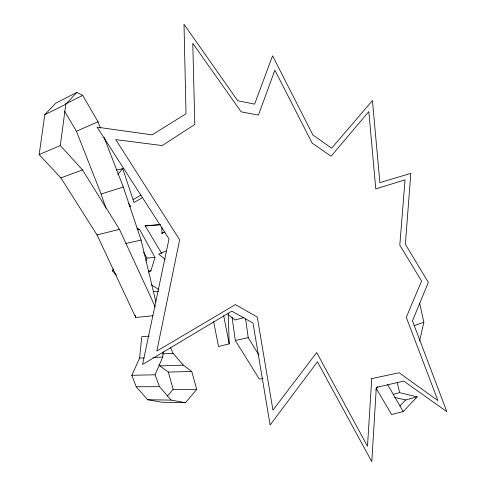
<?xml version="1.0" encoding="UTF-8"?>
<svg xmlns="http://www.w3.org/2000/svg" width="486" height="486" viewBox="0 0 486 486"><rect width="100%" height="100%" fill="white"/><g stroke="black" fill="none" stroke-linecap="round" stroke-linejoin="round"><path stroke-width="0.73" d="M170.319 347.192L173.077 353.34L183.283 365.114L191.763 371.492L196.739 389.45L185.397 402.7L171.151 400.106L159.53 386.686L155.04 374.797L162.767 357.022L163.241 351.858M185.397 402.7L161.808 402.244L147.665 399.729L136.214 386.765L131.828 375.289L139.604 358.103L141.766 336.719L149.202 336.13M155.247 306.885L119.459 229.343L82.499 169.93L60.319 145.545L65.81 104.223L76.843 92.407L82.699 95.402L97.996 121.749L100.444 128.061M153.029 315.73L135.728 317.473L97.048 234.92L60.884 177.9L39.166 154.603L44.785 114.708L55.72 103.172L76.843 92.407M419.582 341.093L423.865 322.23L419.637 303.021M148.169 272.002L150.933 270.878L154.985 257.428L139.658 229.501L137.046 228.031M146.067 260.885L146.93 258.084L143.656 252.161M375.824 390.124L377.464 386.777M116.494 275.137L112.302 270.781L113.469 268.88M167.245 396.114L173.174 389.438L196.739 389.45M117.746 174.34L122.782 168.703L134.002 202.534L142.434 197.571M376.371 388.618L391.595 414.552L403.21 411.563L417.182 396.862L399.626 392.639L393.125 394.462M399.96 405.901L405.713 399.96L417.182 396.862M161.881 227.399L161.911 233.462L162.968 232.393M133.213 199.588L140.995 195.038M65.464 104.01L82.699 95.402M44.785 114.708L65.81 104.223M161.911 233.462L165.252 231.968M64.553 111.179L76.442 131.263L97.996 121.749M39.166 154.603L60.319 145.545M166.054 251.043L158.673 254.117L164.863 259.147M60.884 177.9L82.499 169.93M414.145 325.65L423.865 322.23M76.442 131.263L101.1 194.029L123.31 187.001L141.11 240.09L155.878 301.879M244.063 317.528L234.908 320.037L228.432 314.867M228.165 313.263L229.21 343.869L218.524 346.554L213.627 321.604M97.048 234.92L119.459 229.343M125.728 243.522L141.11 240.09M232.095 317.255L235.291 340.492L248.218 337.661L258.898 355.011M116.361 169.991L122.782 168.703M262.944 378.454L259.33 379.068L235.291 340.492M130.71 206.35L129.264 206.568L130.71 206.35L128.444 203.342M160.653 224.757L145.199 226.075M137.477 229.757L139.658 229.501M146.93 258.084L154.985 257.428M159.827 224.593L145.065 225.717L161.777 253.522M112.302 270.781L113.767 270.684M148.728 271.018L150.933 270.878M162.591 353.881L173.077 353.34M139.604 358.103L144.087 357.896M153.054 357.477L162.767 357.022M153.303 291.63L158.479 291.424M158.977 364.822L159.937 365.909L183.283 365.114M159.937 365.909L168.338 372.069L191.763 371.492M131.828 375.289L155.04 374.797M136.214 386.765L159.53 386.686M147.665 399.729L171.151 400.106M394.687 397.408L405.713 399.96M151.468 284.796L158.946 289.68M387.542 384.511L403.21 411.563M103.986 137.186L123.31 187.001M101.1 194.029L105.905 208.233M168.338 372.069L173.174 389.438M397.226 382.579L399.626 392.639M135.199 315.262L135.728 317.473M223.663 315.669L229.21 343.869M245.618 318.931L248.218 337.661M376.316 387.409L371.796 461.7L317.425 361.803L270.125 424.995L253.006 323.056L231.761 311.155L142.574 364.476L169.025 238.912L97.103 127.162L152.106 134.853L186.01 113.785L184.012 24.3L237.721 100.711L254.597 104.132L272.585 55.811L312.923 135.023L331.646 148.2L372.428 100.572L379.888 182.627L410.816 173.368L405.36 244.27L428.342 282.372L412.48 320.869L446.834 411.685L403.738 381.085L376.316 387.409M371.747 378.606L367.477 446.245L316.672 352.563L272.938 410.148L257.264 317.036L235.437 304.594L156.85 351.062L179.65 239.744L115.735 139.61L162.154 145.569L194.795 124.477L192.796 43.351L241.147 111.841L258.437 115.097L274.857 70.178L312.152 143.091L331.1 156.213L368.819 111.598L375.769 188.896L405.02 179.869L399.802 245.187L421.562 281.023L406.296 317.328L437.898 400.567L399.097 372.75L371.747 378.606"/></g></svg>
